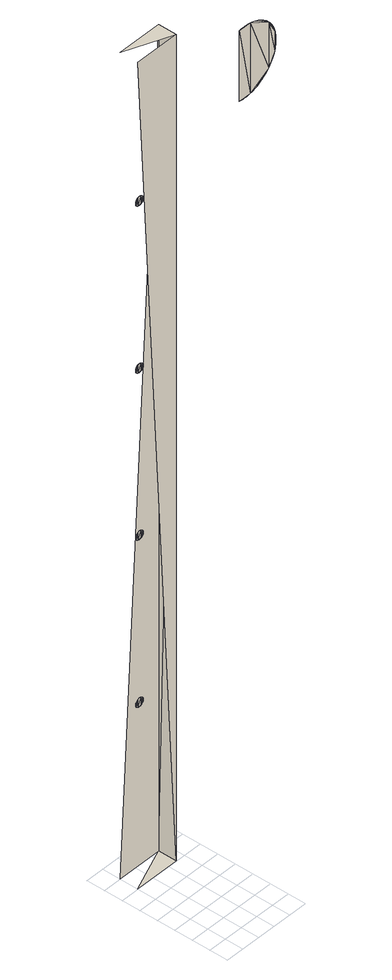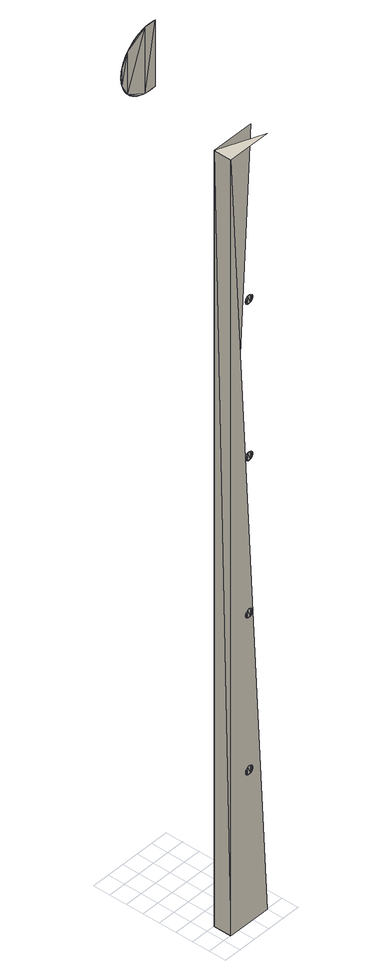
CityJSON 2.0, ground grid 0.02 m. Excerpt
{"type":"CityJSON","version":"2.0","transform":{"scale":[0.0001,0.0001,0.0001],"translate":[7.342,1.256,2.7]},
"CityObjects":{
"building1":{"type":"Building","attributes":{"info":{"id":49831,"type":"IfcRailing","GlobalId":"0o5vgCKyTBzO5$QJcI2YDP","OwnerHistory":"#12","ObjectPlacement":"#40768","Representation":"#49827","Tag":"00000000-0000-0000-00-00-000000000000","PredefinedType":"HANDRAIL"},"psets":{"AC_Pset_Name":{"Name":{"id":49836,"class":"IfcPropertySingleValue","value_type":"IfcLabel"},"id":49837},"ArchiCADProperties":{"Komplette Element-ID":{"id":49844,"class":"IfcPropertySingleValue","value":"Gelaender-1","value_type":"IfcLabel"},"Kompakte Element-ID":{"id":49845,"class":"IfcPropertySingleValue","value":"Gelaender-1","value_type":"IfcLabel"},"Name des Sachmerkmal-Objekts":{"id":49846,"class":"IfcPropertySingleValue","value_type":"IfcLabel"},"Ursprungsgeschoss":{"id":49847,"class":"IfcPropertySingleValue","value":"Dachgeschoss","value_type":"IfcLabel"},"Raumname":{"id":49848,"class":"IfcPropertySingleValue","value":"Galerie","value_type":"IfcLabel"},"Raumnummer":{"id":49849,"class":"IfcPropertySingleValue","value":"7","value_type":"IfcLabel"},"Ebene":{"id":49850,"class":"IfcPropertySingleValue","value":"Gelaender","value_type":"IfcLabel"},"Typ":{"id":49851,"class":"IfcPropertySingleValue","value":"Objekt","value_type":"IfcLabel"},"Geschützt":{"id":49852,"class":"IfcPropertySingleValue","value":false,"value_type":"IfcBoolean"},"Bibliothekselement-Name":{"id":49853,"class":"IfcPropertySingleValue","value":"Geländer_horizontal 13","value_type":"IfcLabel"},"Baustoff / Mehrschichtiger Aufbau / Profil / Schraffur":{"id":49854,"class":"IfcPropertySingleValue","value":"Solid","value_type":"IfcLabel"},"Etikettentext":{"id":49855,"class":"IfcPropertySingleValue","value_type":"IfcLabel"},"Eindeutige ID":{"id":49856,"class":"IfcPropertySingleValue","value_type":"IfcLabel"},"Verknüpfte Änderungen":{"id":49857,"class":"IfcPropertySingleValue","value_type":"IfcLabel"},"Tragende Funktion":{"id":49858,"class":"IfcPropertySingleValue","value":"Nicht definiert","value_type":"IfcLabel"},"Lage":{"id":49859,"class":"IfcPropertySingleValue","value":"Nicht definiert","value_type":"IfcLabel"},"Element-Klassifizierung":{"id":49860,"class":"IfcPropertySingleValue","value":"Geländer","value_type":"IfcLabel"},"Umbau-Status":{"id":49861,"class":"IfcPropertySingleValue","value":"Bestand","value_type":"IfcLabel"},"Anzeigen auf Umbau-Filter":{"id":49862,"class":"IfcPropertySingleValue","value":"Alle relevanten Filter","value_type":"IfcLabel"},"ARCHICAD IFC ID":{"id":49863,"class":"IfcPropertySingleValue","value":"0o5vgCKyTBzO5$QJcI2YDP","value_type":"IfcLabel"},"Externe IFC ID":{"id":49864,"class":"IfcPropertySingleValue","value_type":"IfcLabel"},"Drehwinkel":{"id":49865,"class":"IfcPropertySingleValue","value":270,"value_type":"IfcPlaneAngleMeasure"},"Oberfläche":{"id":49866,"class":"IfcPropertySingleValue","value":"Allgemein","value_type":"IfcLabel"},"id":49867},"AC_Pset_Geländer_horizontal_13":{"3D":{"id":49895,"class":"IfcPropertySingleValue","value":"Detailiert","value_type":"IfcLabel"},"Anzahl_Rohre":{"id":49896,"class":"IfcPropertySingleValue","value":4,"value_type":"IfcReal"},"Position":{"id":49897,"class":"IfcPropertySingleValue","value":"Zwischen Pfosten","value_type":"IfcLabel"},"Anzahl_Pfosten":{"id":49898,"class":"IfcPropertySingleValue","value":3,"value_type":"IfcReal"},"Auflösung":{"id":49899,"class":"IfcPropertySingleValue","value":36,"value_type":"IfcReal"},"Schattenwurf":{"id":49900,"class":"IfcPropertySingleValue","value":true,"value_type":"IfcBoolean"},"Show 2D Hotspots in 3D":{"id":49901,"class":"IfcPropertySingleValue","value":true,"value_type":"IfcBoolean"},"Stift Kontur":{"id":49902,"class":"IfcPropertySingleValue","value_type":"IfcLabel"},"Ausfüllmuster":{"id":49903,"class":"IfcPropertySingleValue","value":"Leer","value_type":"IfcLabel"},"Stift Schraffur":{"id":49904,"class":"IfcPropertySingleValue","value_type":"IfcLabel"},"Stift Hintergrundschraffur":{"id":49905,"class":"IfcPropertySingleValue","value_type":"IfcLabel"},"Handlauf (hamat)":{"id":49906,"class":"IfcPropertySingleValue","value":"Zink","value_type":"IfcLabel"},"Rohre (bamat)":{"id":49907,"class":"IfcPropertySingleValue","value":"Zink","value_type":"IfcLabel"},"Pfosten (pomat)":{"id":49908,"class":"IfcPropertySingleValue","value":"Zink","value_type":"IfcLabel"},"Preis":{"id":49909,"class":"IfcPropertySingleValue","value":0,"value_type":"IfcReal"},"Hersteller":{"id":49910,"class":"IfcPropertySingleValue","value_type":"IfcLabel"},"Anmerkung":{"id":49911,"class":"IfcPropertySingleValue","value_type":"IfcLabel"},"Lage":{"id":49912,"class":"IfcPropertySingleValue","value_type":"IfcLabel"},"Accessoires":{"id":49913,"class":"IfcPropertySingleValue","value_type":"IfcLabel"},"Gruppe (FM_Type)":{"id":49914,"class":"IfcPropertySingleValue","value":"Andere","value_type":"IfcLabel"},"Gruppe (iFMType)":{"id":49915,"class":"IfcPropertySingleValue","value":25,"value_type":"IfcReal"},"Inventarnummer":{"id":49916,"class":"IfcPropertySingleValue","value_type":"IfcLabel"},"Seriennummer":{"id":49917,"class":"IfcPropertySingleValue","value_type":"IfcLabel"},"Herstellungsjahr":{"id":49918,"class":"IfcPropertySingleValue","value_type":"IfcLabel"},"Gewicht":{"id":49919,"class":"IfcPropertySingleValue","value":0,"value_type":"IfcReal"},"Gewichteinheit":{"id":49920,"class":"IfcPropertySingleValue","value":"kg","value_type":"IfcLabel"},"Frei definierbar 1":{"id":49921,"class":"IfcPropertySingleValue","value_type":"IfcLabel"},"Frei definierbar 2":{"id":49922,"class":"IfcPropertySingleValue","value_type":"IfcLabel"},"Frei definierbar 3":{"id":49923,"class":"IfcPropertySingleValue","value_type":"IfcLabel"},"Frei definierbar 4":{"id":49924,"class":"IfcPropertySingleValue","value_type":"IfcLabel"},"Frei definierbar 5":{"id":49925,"class":"IfcPropertySingleValue","value_type":"IfcLabel"},"id":49926},"ArchiCADQuantities":{"Höhenangabe zum Projekt-Nullpunkt":{"id":49962,"class":"IfcQuantityLength","value":2.7},"Höhe zu Geschoss":{"id":49963,"class":"IfcQuantityLength","value":0},"Oberflächenbereich":{"id":49964,"class":"IfcQuantityArea","value":1.12},"Netto-Volumen":{"id":49965,"class":"IfcQuantityVolume","value":0.0134},"Fläche":{"id":49966,"class":"IfcQuantityArea","value":2},"Höhe (Z Größe)":{"id":49967,"class":"IfcQuantityLength","value":1},"Länge (A)":{"id":49968,"class":"IfcQuantityLength","value":2},"Volumen":{"id":49969,"class":"IfcQuantityVolume","value":0.0134},"Breite (B)":{"id":49970,"class":"IfcQuantityLength","value":1},"id":49971},"AC_Equantity_Geländer_horizontal_13":{"Height":{"id":49976,"class":"IfcQuantityLength","value":1},"Höhenunterschied":{"id":49977,"class":"IfcQuantityLength","value":0},"Durchmesser_Handlauf":{"id":49978,"class":"IfcQuantityLength","value":0.08},"Auskragung_Handlauf":{"id":49979,"class":"IfcQuantityLength","value":0.1},"Durchmesser_Rohre":{"id":49980,"class":"IfcQuantityLength","value":0.01},"Pfostenbreite":{"id":49981,"class":"IfcQuantityLength","value":0.02},"Pfostentiefe":{"id":49982,"class":"IfcQuantityLength","value":0.05},"Untere Ebene":{"id":49983,"class":"IfcQuantityLength","value":1},"Obere Ebene":{"id":49984,"class":"IfcQuantityLength","value":0},"id":49985}}},"geometry":[{"type":"MultiSurface","lod":"2","boundaries":[[[0,1,2]],[[3,4,5]],[[0,2,6]],[[3,7,4]],[[3,0,8]],[[0,6,8]],[[3,9,7]],[[3,8,9]],[[6,10,8]],[[7,9,11]],[[10,12,8]],[[11,9,13]],[[8,14,15]],[[9,16,17]],[[14,18,15]],[[17,16,19]],[[9,8,20]],[[15,21,22]],[[16,23,24]],[[9,25,16]],[[8,15,20]],[[21,26,22]],[[24,23,27]],[[15,22,20]],[[16,25,23]],[[22,28,29]],[[23,30,31]],[[9,20,25]],[[22,29,20]],[[23,25,30]],[[29,32,33]],[[30,34,35]],[[29,33,20]],[[30,25,34]],[[20,33,36]],[[34,25,37]],[[38,39,40]],[[41,42,38]],[[43,44,45]],[[46,47,43]],[[48,49,50]],[[51,52,48]],[[53,54,55]],[[56,57,53]],[[39,58,40]],[[41,59,42]],[[41,38,40]],[[44,60,45]],[[46,61,47]],[[46,43,45]],[[49,62,50]],[[51,63,52]],[[51,48,50]],[[54,64,55]],[[56,65,57]],[[56,53,55]],[[40,66,67]],[[68,69,41]],[[45,70,71]],[[72,73,46]],[[50,74,75]],[[76,77,51]],[[55,78,79]],[[80,81,56]],[[66,82,67]],[[68,83,69]],[[70,84,71]],[[72,85,73]],[[74,86,75]],[[76,87,77]],[[78,88,79]],[[80,89,81]],[[82,90,67]],[[84,91,71]],[[86,92,75]],[[88,93,79]],[[68,94,83]],[[72,95,85]],[[76,96,87]],[[80,97,89]],[[40,67,98]],[[99,68,41]],[[45,71,100]],[[101,72,46]],[[50,75,102]],[[103,76,51]],[[55,79,104]],[[105,80,56]],[[106,41,40]],[[107,46,45]],[[108,51,50]],[[109,56,55]],[[99,110,68]],[[101,111,72]],[[103,112,76]],[[105,113,80]],[[67,114,98]],[[71,115,100]],[[75,116,102]],[[79,117,104]],[[114,118,98]],[[40,98,119]],[[99,120,110]],[[106,99,41]],[[115,121,100]],[[45,100,122]],[[101,123,111]],[[107,101,46]],[[116,124,102]],[[50,102,125]],[[103,126,112]],[[108,103,51]],[[117,127,104]],[[55,104,128]],[[105,129,113]],[[109,105,56]],[[106,40,119]],[[107,45,122]],[[108,50,125]],[[109,55,128]],[[98,130,119]],[[106,131,99]],[[100,132,122]],[[107,133,101]],[[102,134,125]],[[108,135,103]],[[104,136,128]],[[109,137,105]],[[138,20,139]],[[25,140,141]],[[142,143,144]],[[145,146,147]],[[148,149,150]],[[151,152,153]],[[154,155,156]],[[157,158,159]],[[160,161,162]],[[163,164,165]],[[142,144,166]],[[148,150,167]],[[154,156,168]],[[160,162,169]],[[145,170,146]],[[171,106,119]],[[151,172,152]],[[173,107,122]],[[157,174,158]],[[175,108,125]],[[163,176,164]],[[177,109,128]],[[178,119,143]],[[171,147,106]],[[179,122,149]],[[173,153,107]],[[180,125,155]],[[175,159,108]],[[181,128,161]],[[177,165,109]],[[182,143,142]],[[183,145,147]],[[184,149,148]],[[185,151,153]],[[186,155,154]],[[187,157,159]],[[188,161,160]],[[189,163,165]],[[25,20,190]],[[178,143,182]],[[171,183,147]],[[179,149,184]],[[173,185,153]],[[180,155,186]],[[175,187,159]],[[181,161,188]],[[177,189,165]],[[138,139,191]],[[141,140,192]],[[171,119,178]],[[173,122,179]],[[175,125,180]],[[177,128,181]],[[178,182,193]],[[171,194,183]],[[179,184,195]],[[173,196,185]],[[180,186,197]],[[175,198,187]],[[181,188,199]],[[177,200,189]],[[201,20,138]],[[25,202,140]],[[178,193,203]],[[171,204,194]],[[179,195,205]],[[173,206,196]],[[180,197,207]],[[175,208,198]],[[181,199,209]],[[177,210,200]],[[211,178,212]],[[213,214,171]],[[215,179,216]],[[217,218,173]],[[219,180,220]],[[221,222,175]],[[223,181,224]],[[225,226,177]],[[211,212,227]],[[213,228,214]],[[215,216,229]],[[217,230,218]],[[219,220,231]],[[221,232,222]],[[223,224,233]],[[225,234,226]],[[235,178,211]],[[236,213,171]],[[237,179,215]],[[238,217,173]],[[239,180,219]],[[240,221,175]],[[241,181,223]],[[242,225,177]],[[190,20,201]],[[25,243,202]],[[244,178,235]],[[245,236,171]],[[246,179,237]],[[247,238,173]],[[248,180,239]],[[249,240,175]],[[250,181,241]],[[251,242,177]],[[252,171,178]],[[253,173,179]],[[254,175,180]],[[255,177,181]],[[244,235,256]],[[245,257,236]],[[246,237,258]],[[247,259,238]],[[248,239,260]],[[249,261,240]],[[250,241,262]],[[251,263,242]],[[25,190,243]],[[264,178,244]],[[252,245,171]],[[265,179,246]],[[253,247,173]],[[266,180,248]],[[254,249,175]],[[267,181,250]],[[255,251,177]],[[268,244,269]],[[270,271,245]],[[272,246,273]],[[274,275,247]],[[276,248,277]],[[278,279,249]],[[280,250,281]],[[282,283,251]],[[284,268,285]],[[286,287,270]],[[288,272,289]],[[290,291,274]],[[292,276,293]],[[294,295,278]],[[296,280,297]],[[298,299,282]],[[264,244,268]],[[252,270,245]],[[252,178,264]],[[265,246,272]],[[253,274,247]],[[253,179,265]],[[266,248,276]],[[254,278,249]],[[254,180,266]],[[267,250,280]],[[255,282,251]],[[255,181,267]],[[300,201,301]],[[202,302,303]],[[264,268,284]],[[252,286,270]],[[265,272,288]],[[253,290,274]],[[266,276,292]],[[254,294,278]],[[267,280,296]],[[255,298,282]],[[190,201,300]],[[202,243,302]],[[264,284,304]],[[252,305,286]],[[265,288,306]],[[253,307,290]],[[266,292,308]],[[254,309,294]],[[267,296,310]],[[255,311,298]],[[312,304,313]],[[314,315,305]],[[316,306,317]],[[318,319,307]],[[320,308,321]],[[322,323,309]],[[324,310,325]],[[326,327,311]],[[264,304,312]],[[252,314,305]],[[265,306,316]],[[253,318,307]],[[266,308,320]],[[254,322,309]],[[267,310,324]],[[255,326,311]],[[328,264,329]],[[330,331,252]],[[332,265,333]],[[334,335,253]],[[336,266,337]],[[338,339,254]],[[340,267,341]],[[342,343,255]],[[344,345,346]],[[347,264,328]],[[348,330,252]],[[349,265,332]],[[350,334,253]],[[351,266,336]],[[352,338,254]],[[353,267,340]],[[354,342,255]],[[355,252,264]],[[356,253,265]],[[357,254,266]],[[358,255,267]],[[359,264,347]],[[360,348,252]],[[361,265,349]],[[362,350,253]],[[363,266,351]],[[364,352,254]],[[365,267,353]],[[366,354,255]],[[367,190,368]],[[243,369,370]],[[243,190,371]],[[372,190,367]],[[243,373,369]],[[359,347,374]],[[360,375,348]],[[361,349,376]],[[362,377,350]],[[363,351,378]],[[364,379,352]],[[365,353,380]],[[366,381,354]],[[382,264,359]],[[360,252,355]],[[383,265,361]],[[362,253,356]],[[384,266,363]],[[364,254,357]],[[385,267,365]],[[366,255,358]],[[386,387,375]],[[388,389,377]],[[390,391,379]],[[392,393,381]],[[394,374,395]],[[396,376,397]],[[398,378,399]],[[400,380,401]],[[355,264,382]],[[356,265,383]],[[357,266,384]],[[358,267,385]],[[371,190,372]],[[243,371,373]],[[359,374,394]],[[361,376,396]],[[363,378,398]],[[365,380,400]],[[386,375,360]],[[388,377,362]],[[390,379,364]],[[392,381,366]],[[371,372,402]],[[373,371,403]],[[404,382,405]],[[355,406,407]],[[408,383,409]],[[356,410,411]],[[412,384,413]],[[357,414,415]],[[416,385,417]],[[358,418,419]],[[355,382,420]],[[356,383,421]],[[357,384,422]],[[358,385,423]],[[424,345,425]],[[420,382,404]],[[355,426,406]],[[421,383,408]],[[356,427,410]],[[422,384,412]],[[357,428,414]],[[423,385,416]],[[358,429,418]],[[430,404,431]],[[406,432,433]],[[434,408,435]],[[410,436,437]],[[438,412,439]],[[414,440,441]],[[442,416,443]],[[418,444,445]],[[446,404,430]],[[406,447,432]],[[448,408,434]],[[410,449,436]],[[450,412,438]],[[414,451,440]],[[452,416,442]],[[418,453,444]],[[420,404,446]],[[406,426,447]],[[355,420,426]],[[421,408,448]],[[410,427,449]],[[356,421,427]],[[422,412,450]],[[414,428,451]],[[357,422,428]],[[423,416,452]],[[418,429,453]],[[358,423,429]],[[454,446,455]],[[447,456,457]],[[458,448,459]],[[449,460,461]],[[462,450,463]],[[451,464,465]],[[466,452,467]],[[453,468,469]],[[470,446,454]],[[447,471,456]],[[472,448,458]],[[449,473,460]],[[474,450,462]],[[451,475,464]],[[476,452,466]],[[453,477,468]],[[420,446,470]],[[447,426,471]],[[421,448,472]],[[449,427,473]],[[422,450,474]],[[451,428,475]],[[423,452,476]],[[453,429,477]],[[426,420,478]],[[427,421,479]],[[428,422,480]],[[429,423,481]],[[482,420,483]],[[478,420,482]],[[426,478,484]],[[426,484,485]],[[486,421,487]],[[479,421,486]],[[427,479,488]],[[427,488,489]],[[490,422,491]],[[480,422,490]],[[428,480,492]],[[428,492,493]],[[494,423,495]],[[481,423,494]],[[429,481,496]],[[429,496,497]],[[346,498,499]],[[500,498,424]],[[346,345,424]],[[346,424,498]]]}]}
},
"vertices":[
[187,5,9206],[210,5,9203],[233,5,9201],[187,5,9994],[233,5,9999],[210,5,9997],[256,5,9200],[256,5,10000],[326,5,9206],[326,5,9994],[280,5,9201],[280,5,9999],[303,5,9203],[303,5,9997],[349,5,9211],[393,5,9224],[393,5,9976],[349,5,9989],[371,5,9217],[371,5,9983],[563,5,9343],[415,5,9233],[456,5,9254],[456,5,9946],[415,5,9967],[563,5,9857],[436,5,9243],[436,5,9957],[476,5,9266],[495,5,9279],[495,5,9921],[476,5,9934],[513,5,9294],[531,5,9309],[531,5,9891],[513,5,9906],[547,5,9326],[547,5,9874],[206,1205,1810],[206,1205,1807],[207,1205,1801],[207,1205,1819],[206,1205,1813],[206,1205,3670],[206,1205,3667],[207,1205,3661],[207,1205,3679],[206,1205,3673],[206,1205,5530],[206,1205,5527],[207,1205,5521],[207,1205,5539],[206,1205,5533],[206,1205,7390],[206,1205,7387],[207,1205,7381],[207,1205,7399],[206,1205,7393],[207,1205,1804],[207,1205,1816],[207,1205,3664],[207,1205,3676],[207,1205,5524],[207,1205,5536],[207,1205,7384],[207,1205,7396],[208,1205,1798],[210,1205,1790],[210,1205,1830],[208,1205,1822],[208,1205,3658],[210,1205,3650],[210,1205,3690],[208,1205,3682],[208,1205,5518],[210,1205,5510],[210,1205,5550],[208,1205,5542],[208,1205,7378],[210,1205,7370],[210,1205,7410],[208,1205,7402],[208,1205,1796],[208,1205,1824],[208,1205,3656],[208,1205,3684],[208,1205,5516],[208,1205,5544],[208,1205,7376],[208,1205,7404],[209,1205,1793],[209,1205,3653],[209,1205,5513],[209,1205,7373],[209,1205,1827],[209,1205,3687],[209,1205,5547],[209,1205,7407],[214,1205,1783],[214,1205,1837],[214,1205,3643],[214,1205,3697],[214,1205,5503],[214,1205,5557],[214,1205,7363],[214,1205,7417],[218,1205,1842],[218,1205,3702],[218,1205,5562],[218,1205,7422],[212,1205,1832],[212,1205,3692],[212,1205,5552],[212,1205,7412],[212,1205,1788],[212,1205,3648],[212,1205,5508],[212,1205,7368],[213,1205,1785],[218,1205,1778],[213,1205,1835],[213,1205,3645],[218,1205,3638],[213,1205,3695],[213,1205,5505],[218,1205,5498],[213,1205,5555],[213,1205,7365],[218,1205,7358],[213,1205,7415],[216,1205,1780],[216,1205,1840],[216,1205,3640],[216,1205,3700],[216,1205,5500],[216,1205,5560],[216,1205,7360],[216,1205,7420],[603,5,9400],[577,5,9361],[603,5,9800],[577,5,9839],[226,1205,1770],[220,1205,1776],[222,1205,1774],[226,1205,1850],[222,1205,1846],[220,1205,1844],[226,1205,3630],[220,1205,3636],[222,1205,3634],[226,1205,3710],[222,1205,3706],[220,1205,3704],[226,1205,5490],[220,1205,5496],[222,1205,5494],[226,1205,5570],[222,1205,5566],[220,1205,5564],[226,1205,7350],[220,1205,7356],[222,1205,7354],[226,1205,7430],[222,1205,7426],[220,1205,7424],[224,1205,1772],[224,1205,3632],[224,1205,5492],[224,1205,7352],[224,1205,1848],[236,1205,1856],[224,1205,3708],[236,1205,3716],[224,1205,5568],[236,1205,5576],[224,1205,7428],[236,1205,7436],[236,1205,1764],[236,1205,3624],[236,1205,5484],[236,1205,7344],[229,1205,1768],[229,1205,1852],[229,1205,3628],[229,1205,3712],[229,1205,5488],[229,1205,5572],[229,1205,7348],[229,1205,7432],[639,5,9485],[590,5,9380],[590,5,9820],[231,1205,1767],[231,1205,1853],[231,1205,3627],[231,1205,3713],[231,1205,5487],[231,1205,5573],[231,1205,7347],[231,1205,7433],[614,5,9420],[614,5,9780],[234,1205,1765],[234,1205,1855],[234,1205,3625],[234,1205,3715],[234,1205,5485],[234,1205,5575],[234,1205,7345],[234,1205,7435],[245,1205,1761],[239,1205,1763],[245,1205,1859],[239,1205,1857],[245,1205,3621],[239,1205,3623],[245,1205,3719],[239,1205,3717],[245,1205,5481],[239,1205,5483],[245,1205,5579],[239,1205,5577],[245,1205,7341],[239,1205,7343],[245,1205,7439],[239,1205,7437],[242,1205,1762],[242,1205,1858],[242,1205,3622],[242,1205,3718],[242,1205,5482],[242,1205,5578],[242,1205,7342],[242,1205,7438],[248,1205,1761],[248,1205,1859],[248,1205,3621],[248,1205,3719],[248,1205,5481],[248,1205,5579],[248,1205,7341],[248,1205,7439],[639,5,9715],[253,1205,1760],[253,1205,1860],[253,1205,3620],[253,1205,3720],[253,1205,5480],[253,1205,5580],[253,1205,7340],[253,1205,7440],[276,1205,1856],[276,1205,3716],[276,1205,5576],[276,1205,7436],[250,1205,1760],[250,1205,1860],[250,1205,3620],[250,1205,3720],[250,1205,5480],[250,1205,5580],[250,1205,7340],[250,1205,7440],[276,1205,1764],[276,1205,3624],[276,1205,5484],[276,1205,7344],[259,1205,1760],[256,1205,1760],[259,1205,1860],[256,1205,1860],[259,1205,3620],[256,1205,3620],[259,1205,3720],[256,1205,3720],[259,1205,5480],[256,1205,5480],[259,1205,5580],[256,1205,5580],[259,1205,7340],[256,1205,7340],[259,1205,7440],[256,1205,7440],[265,1205,1761],[262,1205,1760],[265,1205,1859],[262,1205,1860],[265,1205,3621],[262,1205,3620],[265,1205,3719],[262,1205,3720],[265,1205,5481],[262,1205,5480],[265,1205,5579],[262,1205,5580],[265,1205,7341],[262,1205,7340],[265,1205,7439],[262,1205,7440],[632,5,9463],[624,5,9442],[632,5,9737],[624,5,9758],[268,1205,1761],[268,1205,1859],[268,1205,3621],[268,1205,3719],[268,1205,5481],[268,1205,5579],[268,1205,7341],[268,1205,7439],[273,1205,1763],[271,1205,1762],[273,1205,1857],[271,1205,1858],[273,1205,3623],[271,1205,3622],[273,1205,3717],[271,1205,3718],[273,1205,5483],[271,1205,5482],[273,1205,5577],[271,1205,5578],[273,1205,7343],[271,1205,7342],[273,1205,7437],[271,1205,7438],[281,1205,1767],[279,1205,1765],[281,1205,1853],[279,1205,1855],[281,1205,3627],[279,1205,3625],[281,1205,3713],[279,1205,3715],[281,1205,5487],[279,1205,5485],[281,1205,5573],[279,1205,5575],[281,1205,7347],[279,1205,7345],[281,1205,7433],[279,1205,7435],[6,1005,9200],[506,1005,0],[506,1005,9200],[284,1205,1768],[284,1205,1852],[284,1205,3628],[284,1205,3712],[284,1205,5488],[284,1205,5572],[284,1205,7348],[284,1205,7432],[295,1205,1842],[295,1205,3702],[295,1205,5562],[295,1205,7422],[293,1205,1776],[293,1205,1844],[293,1205,3636],[293,1205,3704],[293,1205,5496],[293,1205,5564],[293,1205,7356],[293,1205,7424],[650,5,9531],[645,5,9508],[650,5,9669],[645,5,9692],[656,5,9600],[654,5,9554],[654,5,9646],[286,1205,1770],[286,1205,1850],[286,1205,3630],[286,1205,3710],[286,1205,5490],[286,1205,5570],[286,1205,7350],[286,1205,7430],[295,1205,1778],[295,1205,3638],[295,1205,5498],[295,1205,7358],[291,1205,1846],[288,1205,1848],[291,1205,3706],[288,1205,3708],[291,1205,5566],[288,1205,5568],[291,1205,7426],[288,1205,7428],[291,1205,1774],[288,1205,1772],[291,1205,3634],[288,1205,3632],[291,1205,5494],[288,1205,5492],[291,1205,7354],[288,1205,7352],[656,5,9577],[656,5,9623],[298,1205,1783],[296,1205,1780],[298,1205,1837],[296,1205,1840],[298,1205,3643],[296,1205,3640],[298,1205,3697],[296,1205,3700],[298,1205,5503],[296,1205,5500],[298,1205,5557],[296,1205,5560],[298,1205,7363],[296,1205,7360],[298,1205,7417],[296,1205,7420],[305,1205,1801],[305,1205,3661],[305,1205,5521],[305,1205,7381],[506,1205,0],[6,1005,0],[305,1205,1819],[305,1205,3679],[305,1205,5539],[305,1205,7399],[301,1205,1788],[300,1205,1785],[301,1205,1832],[300,1205,1835],[301,1205,3648],[300,1205,3645],[301,1205,3692],[300,1205,3695],[301,1205,5508],[300,1205,5505],[301,1205,5552],[300,1205,5555],[301,1205,7368],[300,1205,7365],[301,1205,7412],[300,1205,7415],[302,1205,1790],[302,1205,1830],[302,1205,3650],[302,1205,3690],[302,1205,5510],[302,1205,5550],[302,1205,7370],[302,1205,7410],[304,1205,1796],[303,1205,1793],[304,1205,1824],[303,1205,1827],[304,1205,3656],[303,1205,3653],[304,1205,3684],[303,1205,3687],[304,1205,5516],[303,1205,5513],[304,1205,5544],[303,1205,5547],[304,1205,7376],[303,1205,7373],[304,1205,7404],[303,1205,7407],[305,1205,1798],[305,1205,1822],[305,1205,3658],[305,1205,3682],[305,1205,5518],[305,1205,5542],[305,1205,7378],[305,1205,7402],[306,1205,1810],[306,1205,3670],[306,1205,5530],[306,1205,7390],[306,1205,1807],[306,1205,1804],[306,1205,1813],[306,1205,1816],[306,1205,3667],[306,1205,3664],[306,1205,3673],[306,1205,3676],[306,1205,5527],[306,1205,5524],[306,1205,5533],[306,1205,5536],[306,1205,7387],[306,1205,7384],[306,1205,7393],[306,1205,7396],[506,1205,9200],[6,1205,9200],[6,1205,0]
]}
